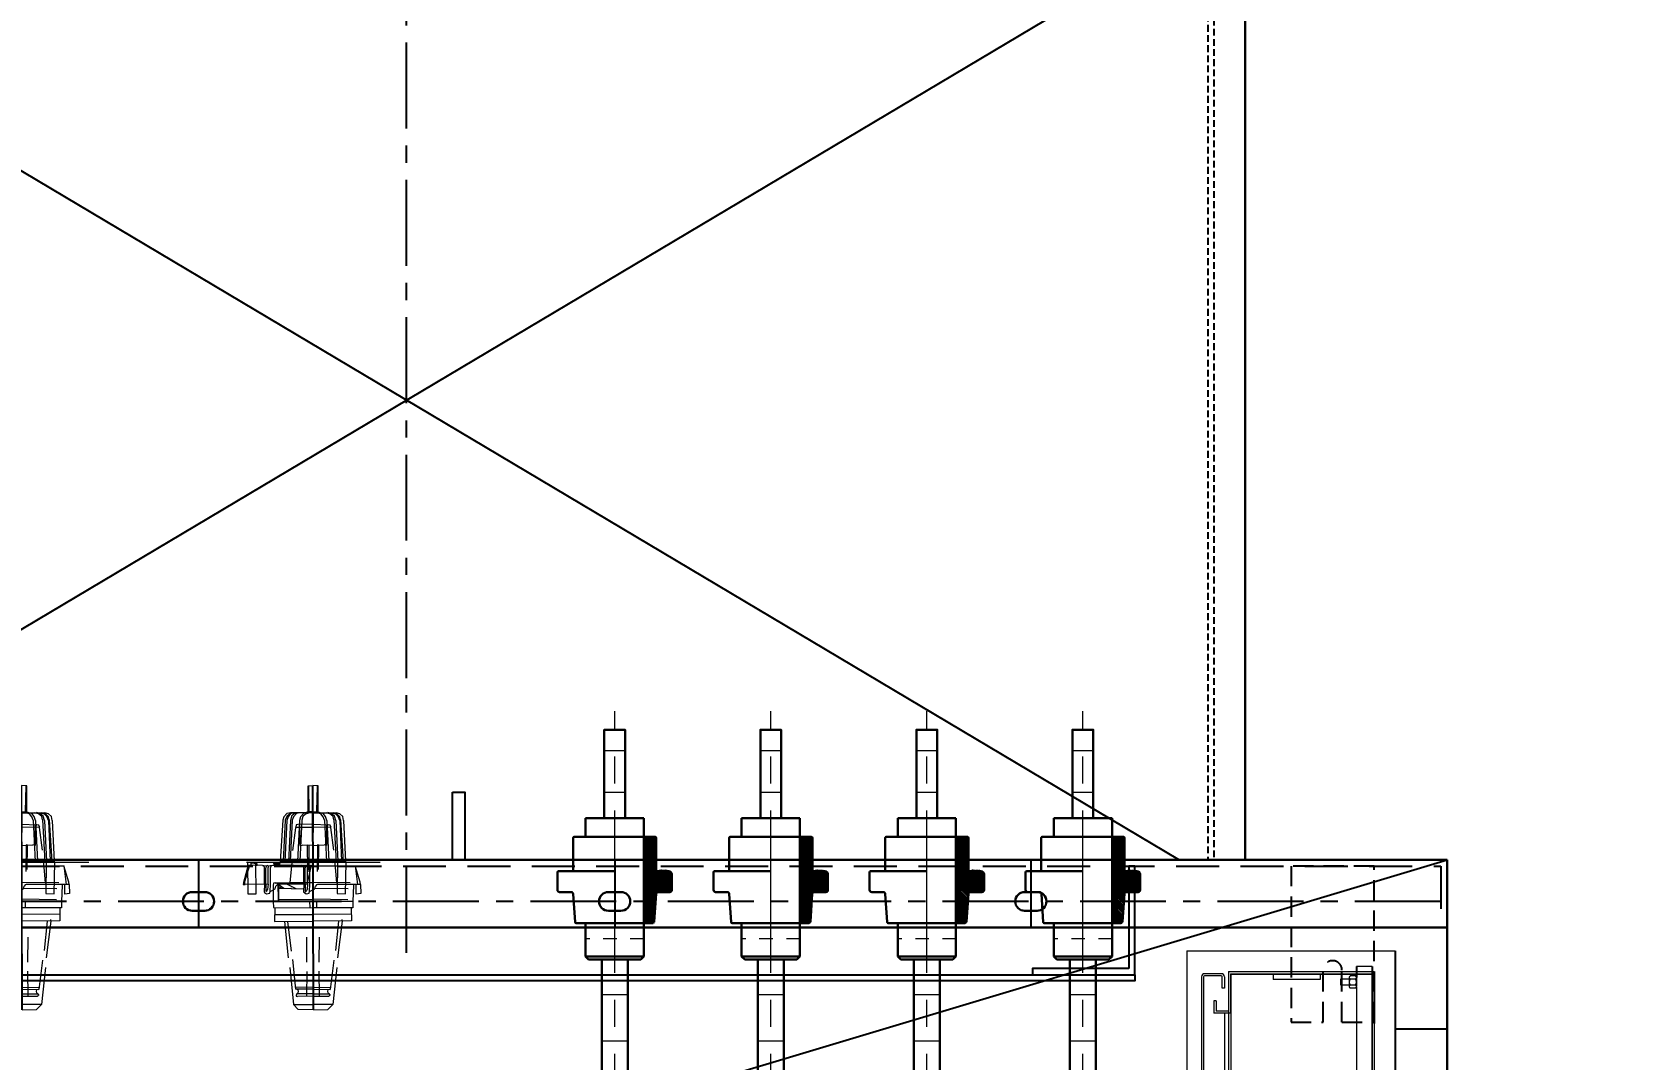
# Model space of a CAD drawing. Header units: millimetres. Extents: x 88585 to 99951, y -167251 to -159927.
# Drawn here: x 90457 to 91994, y -165653 to -164666 of the extents above; entities that cross this region are included whole.
import ezdxf

# ---------------------------------------------------------------- set-up
doc = ezdxf.new("R2010")
doc.units = ezdxf.units.MM
doc.header["$LTSCALE"] = 13
for name, pattern in [('CENTER', [50.8, 31.75, -6.35, 6.35, -6.35]), ('CENTERX2', [101.6, 63.5, -12.7, 12.7, -12.7]), ('DASHED', [0.75, 0.5, -0.25]), ('HIDDEN', [9.525, 6.35, -3.175]), ('点画线', [18, 12, -2, 2, -2]), ('虚线', [2, 1, -1])]:
    doc.linetypes.add(name, pattern=pattern)
doc.layers.get('0').update_dxf_attribs({"color": 1, "linetype": 'CENTER'})
for name, color, linetype in [('1', 4, 'Continuous'), ('4虚线层', 6, 'DASHED'), ('C00-00-00', 7, 'Continuous'), ('粗实线', 4, 'Continuous'), ('虚线', 6, 'HIDDEN')]:
    doc.layers.add(name, color=color, linetype=linetype)
for name, color, linetype, lineweight in [('中心线层', 1, '点画线', 18), ('剖面线层', 4, 'Continuous', 18), ('标注、文本', 3, 'Continuous', 25), ('虚线层', 6, '虚线', 18)]:
    doc.layers.add(name, color=color, linetype=linetype, lineweight=lineweight)
doc.styles.get("Standard").update_dxf_attribs({"font": 'gbenor.shx', "bigfont": 'gbcbig.shx'})
doc.dimstyles.new('1-15', dxfattribs={"dimscale": 14, "dimtxt": 3.5, "dimasz": 2, "dimexe": 1.5, "dimexo": 0.5, "dimgap": 0.5, "dimtad": 1, "dimtoh": 1, "dimdec": 1, "dimdsep": 46, "dimtxsty": 'Standard', "dimcen": 2.5, "dimclrd": 3, "dimclre": 3, "dimclrt": 3, "dimadec": 0, "dimazin": 2, "dimtfac": 1, "dimtdec": 1, "dimtmove": 0, "dimatfit": 2, "dimfxl": 1, "dimarcsym": 0})

# ---------------------------------------------------------------- blocks, each defined once
blk = doc.blocks.new('A$C4FF94523')
at = {"layer": '剖面线层'}
h = blk.add_hatch(dxfattribs=at)
h.set_pattern_fill('无图案', color=256, angle=45, style=0, pattern_type=0)
h.set_pattern_definition([(45, (-103657.1343, 179337.1959), (-0.707106781, 0.707106781), [])])
edge = h.paths.add_edge_path(flags=0)
edge.add_line((120.8, 83), (144.9, 83))
edge.add_line((144.9, 83), (203.8, 83))
edge.add_line((203.8, 83), (203.8, 91.1))
edge.add_arc((201.8, 91.1), 2, 360, 446.1859)
edge.add_line((202, 93.1), (174.8, 94.9))
edge.add_arc((174.8, 95.9), 1, 180, 266.1859, ccw=False)
edge.add_line((173.8, 95.9), (173.8, 109))
edge.add_arc((172.8, 109), 1, 360, 450)
edge.add_line((172.8, 110), (154.8, 110))
edge.add_arc((154.8, 109), 1, 90, 180)
edge.add_line((153.8, 109), (153.8, 105.2))
edge.add_line((153.8, 105.2), (152.7, 104.6))
edge.add_line((152.7, 104.6), (153.8, 103.8))
edge.add_line((153.8, 103.8), (153.8, 102.5))
edge.add_line((153.8, 102.5), (152.7, 101.8))
edge.add_line((152.7, 101.8), (153.8, 101.1))
edge.add_line((153.8, 101.1), (153.8, 100))
edge.add_line((153.8, 100), (152.6, 99.1))
edge.add_line((152.6, 99.1), (153.8, 98.3))
edge.add_line((153.8, 98.3), (153.8, 96.4))
edge.add_line((153.8, 96.4), (153.8, 96))
edge.add_arc((152.8, 96), 1, 270, 360, ccw=False)
edge.add_line((152.8, 95), (121.8, 95))
edge.add_arc((121.8, 94), 1, 90, 180)
edge.add_line((120.8, 94), (120.8, 83))
at = {"layer": '中心线层'}
for p, q in [((37.9, 45), (37.9, 65)), ((77.9, 45), (77.9, 65)), ((272.3, 42.2), (272.3, 67.9)), ((316.8, 42.2), (316.8, 67.9)), ((361.3, 42.2), (361.3, 67.9)), ((405.8, 42.2), (405.8, 67.9)), ((450.3, 42.2), (450.3, 65.4)), ((485.5, 55), (0, 55))]:
    blk.add_line(p, q, dxfattribs=at)
at = {"layer": '粗实线', "lineweight": 30}
for p, q in [((171.8, 110), (156.8, 110)), ((173.8, 108), (173.8, 96.9)), ((120.8, 94), (120.8, 16)), ((152.8, 95), (121.8, 95)), ((152.6, 99.1), (153.9, 100)), ((153.9, 98.3), (152.6, 99.1)), ((152.7, 104.6), (153.8, 105.2)), ((153.8, 103.8), (152.7, 104.6)), ((152.7, 101.8), (153.8, 102.5)), ((153.8, 101.1), (152.7, 101.8)), ((153.8, 107), (153.8, 105.2)), ((153.8, 103.8), (153.8, 102.5)), ((153.8, 101.1), (153.8, 100)), ((153.8, 98.3), (153.8, 96.4)), ((153.8, 96.4), (153.8, 96)), ((202, 93.1), (175.7, 94.9)), ((120.8, 83), (102.9, 83)), ((102.9, 27), (102.9, 83)), ((235.8, 83), (111.8, 83)), ((203.8, 91.1), (203.8, 17.9)), ((235.8, 83), (238.8, 80)), ((235.8, 27), (235.8, 83)), ((238.8, 80), (238.8, 30)), ((153.8, 55), (153.8, 1)), ((120.8, 27), (102.9, 27)), ((202.9, 16.9), (175.7, 15.1)), ((235.8, 27), (203.8, 27)), ((235.8, 27), (238.8, 30)), ((153.8, 15), (121.8, 15)), ((171.8, 0), (154.8, 0)), ((173.8, 13.1), (173.8, 2))]:
    blk.add_line(p, q, dxfattribs=at)
for points in [[(102.9, 45), (102.9, 65), (17.9, 65), (17.9, 45)], [(478.8, 42.5), (478.8, 67.5), (238.8, 67.5), (238.8, 42.5)]]:
    blk.add_lwpolyline(points, close=True, dxfattribs=at)
for centre, radius, start, end in [((156.8, 107), 3, 90, 180), ((171.8, 108), 2, 0, 90), ((121.8, 94), 1, 90, 180), ((152.8, 96), 1, 270, 360), ((175.8, 96.9), 2, 180, 266.1859), ((201.8, 91.1), 2, 360, 86.1859), ((121.8, 16), 1, 180, 270), ((202.8, 17.9), 1, 273.8141, 0), ((154.8, 1), 1, 180, 270), ((171.8, 2), 2, 270, 0), ((175.8, 13.1), 2, 93.8141, 180)]:
    blk.add_arc(centre, radius, start, end, dxfattribs=at)
at = {"layer": '虚线层'}
for p, q in [((218.8, 83), (218.8, 27)), ((478.8, 60.1), (463.8, 60.1)), ((463.8, 50), (463.8, 60.1)), ((478.8, 59.1), (463.8, 59.1)), ((478.8, 51), (463.8, 51)), ((478.8, 50), (463.8, 50))]:
    blk.add_line(p, q, dxfattribs=at)
blk = doc.blocks.new('A$C26CD017D')
at = {"layer": 'C00-00-00'}
h = blk.add_hatch(color=256, dxfattribs=at)
h.dxf.hatch_style = 2
h.paths.add_polyline_path([(72.4, 62.5), (79.5, 31.9), (83, 31.9)])
h = blk.add_hatch(color=256, dxfattribs=at)
h.dxf.hatch_style = 2
h.paths.add_polyline_path([(72.4, 62.5), (75.9, 62.5), (83, 31.9)])
h = blk.add_hatch(color=256, dxfattribs=at)
h.dxf.hatch_style = 2
h.paths.add_polyline_path([(79.5, 31.9), (80.9, 26.3), (83.7, 26.3)])
h = blk.add_hatch(color=256, dxfattribs=at)
h.dxf.hatch_style = 2
h.paths.add_polyline_path([(79.5, 31.9), (83, 31.9), (83.7, 26.3)])
h = blk.add_hatch(color=256, dxfattribs=at)
h.dxf.hatch_style = 2
h.paths.add_polyline_path([(80.9, 26.3), (83.7, 26.3), (80.9, 25.5)])
at = {"layer": 'C00-00-00', "lineweight": 0}
for points in [[(83, 111.4), (80.9, 110.7), (66.7, 102.2)], [(75.9, 63.2), (66.7, 102.2), (83.7, 108.6)], [(83, 111.4), (91.6, 113.6), (93, 109.3), (83.7, 107.2)], [(83, 111.4), (92.3, 71), (93, 70.3), (94.4, 69.6)], [(85.2, 105), (100.8, 107.9), (106.5, 109.3), (115, 72.4)], [(106.5, 109.3), (107.2, 107.9), (119.2, 110.7), (127.7, 75.2)], [(112.8, 109.3), (121.4, 73.8)], [(166.1, 107.2), (201.6, 111.4), (205.8, 93)], [(210.8, 94.4), (207.2, 107.9), (201.6, 111.4)], [(72.4, 62.5), (65.3, 93), (64.6, 92.3), (71.7, 61.7)], [(96.5, 69.6), (89.4, 100.8)], [(119.9, 101.5), (121.4, 102.2), (156.8, 105.7)], [(159.7, 102.9), (188.1, 105.7)], [(196.6, 97.2), (173.2, 91.6)], [(176, 63.2), (210.1, 74.5), (205.8, 93)], [(188.1, 105), (188.8, 103.6), (190.2, 103.6), (191.6, 104.3), (192.3, 105.7)], [(193, 106.5), (192.3, 106.5), (192.3, 105.7)], [(198, 90.8), (194.5, 105.7), (193.7, 106.5), (193, 106.5)], [(210.8, 94.4), (213.6, 80.2), (210.1, 74.5)], [(27, 81.6), (23.4, 80.2), (21.3, 76.6), (21.3, 73.1)], [(27, 78.8), (24.1, 77.4), (22, 73.8), (22, 70.3)], [(27.7, 78.1), (24.1, 75.9), (22.7, 73.1), (22.7, 68.8)], [(27, 81.6), (64.6, 92.3)], [(35.5, 71), (36.2, 71), (56.8, 78.8)], [(65.3, 81.6), (86.6, 88.7)], [(86.6, 88.7), (91.6, 66.7)], [(164.7, 89.4), (141.2, 84.5)], [(167.5, 78.1), (144.1, 72.4)], [(199.4, 85.2), (176, 80.2)], [(26.3, 51.8), (21.3, 73.1)], [(26.3, 51.8), (21.3, 73.1)], [(28.4, 74.5), (24.8, 72.4), (23.4, 69.6), (22.7, 65.3)], [(28.4, 72.4), (25.5, 71), (23.4, 67.4), (23.4, 63.9)], [(30.5, 66), (27, 63.9), (24.8, 61), (24.8, 56.8)], [(30.5, 63.9), (27.7, 61.7), (25.5, 58.9), (25.5, 55.4)], [(35.5, 71), (34.1, 70.3), (34.1, 68.1)], [(34.1, 66.7), (53.9, 71), (53.9, 68.8)], [(36.9, 53.9), (34.1, 68.1)], [(78.1, 68.8), (55.4, 63.9), (55.4, 62.5), (80.2, 68.1)], [(72.4, 62.5), (79.5, 31.9), (78.8, 31.2), (71.7, 61.7)], [(75.9, 63.2), (83.7, 26.3), (80.9, 25.5), (72.4, 62.5)], [(75.9, 63.2), (84.5, 24.8), (85.2, 23.4), (86.6, 23.4)], [(100.8, 65.3), (97.2, 69.6), (94.4, 69.6)], [(94.4, 61.7), (95.1, 59.6)], [(94.4, 61.7), (95.1, 59.6)], [(95.1, 58.2), (100.8, 34.1), (115, 37.6), (116.4, 38.3), (116.4, 39.7), (109.3, 71)], [(101.5, 61), (100.8, 62.5), (99.4, 62.5)], [(101.5, 34.8), (100.1, 33.4), (100.1, 31.2), (100.8, 29.8), (102.9, 29.8), (117.8, 33.4), (123.5, 34.8), (115, 72.4)], [(103.6, 62.5), (102.9, 63.9), (102.2, 65.3), (100.8, 65.3)], [(102.2, 59.6), (102.9, 61), (103.6, 62.5)], [(123.5, 36.2), (136.3, 39), (127.7, 75.2)], [(168.2, 63.9), (195.2, 73.1)], [(199.4, 75.9), (198, 76.6), (196.6, 76.6), (195.2, 75.9), (195.2, 73.8)], [(199.4, 75.9), (200.1, 75.2), (200.8, 75.2)], [(200.8, 75.2), (201.6, 75.2), (201.6, 76.6)], [(25.5, 51.1), (24.1, 56.1), (0, 50.4)], [(25.5, 51.1), (26.3, 46.8), (2.1, 41.2)], [(25.5, 51.1), (24.1, 57.5), (24.8, 57.5)], [(26.3, 51.8), (25.5, 51.1), (27, 45.4), (27.7, 45.4)], [(44.7, 56.1), (26.3, 51.8)], [(44.7, 55.4), (26.3, 51.1)], [(26.3, 51.8), (31.2, 30.5)], [(26.3, 51.8), (31.2, 30.5), (32.6, 27), (36.2, 24.8), (39.7, 24.8), (78.8, 31.2)], [(27, 48.3), (29.1, 44.7), (31.9, 42.6), (35.5, 42.6)], [(36.9, 53.9), (40.5, 39.7), (41.2, 38.3), (43.3, 38.3), (44, 38.3), (66, 40.5)], [(39.7, 41.2), (59.6, 46.1), (58.9, 48.3)], [(80.9, 58.9), (57.5, 53.2), (57.5, 54.6), (82.3, 60.3)], [(73.8, 58.2), (80.2, 30.5)], [(76.6, 59.6), (77.4, 58.2), (78.8, 58.2)], [(76.6, 57.5), (78.1, 56.1), (79.5, 56.1)], [(79.5, 54.6), (78.1, 53.9), (78.1, 52.5)], [(95.1, 58.2), (102.2, 59.6)], [(95.1, 58.2), (100.8, 34.1), (101.5, 33.4), (102.9, 32.6)], [(102.9, 34.8), (100.8, 34.1), (104.3, 35.5), (99.4, 58.9)], [(134.1, 48.3), (167.5, 59.6)], [(27.7, 46.1), (29.1, 42.6), (32.6, 40.5), (36.2, 40.5)], [(29.1, 39), (30.5, 36.2), (34.1, 34.1), (37.6, 33.4)], [(29.8, 37.6), (31.2, 34.1), (34.1, 31.9), (38.3, 31.9)], [(30.5, 34.1), (31.9, 30.5), (35.5, 29.1), (39, 28.4)], [(30.5, 32.6), (32.6, 29.8), (35.5, 27.7), (39, 27)], [(74.5, 41.9), (96.5, 44.7)], [(78.8, 36.2), (87.3, 0)], [(109.3, 28.4), (105.7, 32.6), (102.9, 32.6)], [(84.5, 24.8), (85.2, 22.7), (85.9, 21.3), (87.3, 21.3)], [(86.6, 15.6), (85.2, 22.7)], [(85.2, 20.6), (86.6, 19.2), (88, 19.2)], [(88, 17.7), (86.6, 17), (86.6, 15.6)], [(103.6, 21.3), (110.7, 22.7)], [(110, 24.1), (109.3, 25.5), (107.9, 25.5)], [(112.1, 25.5), (111.4, 27), (110.7, 28.4), (109.3, 28.4)], [(110.7, 22.7), (111.4, 23.4), (112.1, 25.5)], [(88.7, 5), (86.6, 4.3), (85.9, 9.9), (88, 9.9)], [(89.4, 2.1), (106.5, 1.4), (108.6, 1.4), (107.9, 3.5)], [(89.4, 3.5), (105.7, 2.1), (107.9, 2.8)]]:
    blk.add_lwpolyline(points, dxfattribs=at)
for points in [[(67.4, 85.2), (96.5, 91.6), (95.1, 99.4), (65.3, 93)], [(86.6, 0.7), (116.4, 7.8), (114.3, 15.6), (85.2, 8.5)]]:
    blk.add_lwpolyline(points, close=True, dxfattribs=at)
for points in [[(56.1, 124.2), (56.1, 124.2), (63.9, 88), (63.9, 88)], [(58.2, 124.9), (58.2, 124.9), (66.7, 88.7), (66.7, 88.7)], [(100.8, 107.9), (100.8, 107.9), (109.3, 71), (109.3, 71)], [(83.7, 101.5), (83.7, 101.5), (91.6, 66.7), (91.6, 66.7)], [(100.1, 102.9), (100.1, 102.9), (107.2, 70.3), (107.2, 70.3)], [(102.2, 101.5), (102.2, 101.5), (109.3, 71), (109.3, 71)], [(122.1, 98.6), (122.1, 98.6), (150.5, 102.2), (150.5, 102.2)], [(189.5, 89.4), (189.5, 89.4), (185.9, 105.7), (185.9, 105.7)], [(191.6, 89.4), (191.6, 89.4), (188.1, 105.7), (188.1, 105.7)], [(195.9, 90.8), (195.9, 90.8), (192.3, 105.7), (192.3, 105.7)], [(193, 106.5), (193, 106.5), (193, 107.2), (193, 107.2)], [(27, 81.6), (27, 81.6), (64.6, 92.3), (64.6, 92.3)], [(27, 78.8), (27, 78.8), (65.3, 90.1), (65.3, 90.1)], [(27.7, 78.1), (27.7, 78.1), (65.3, 88.7), (65.3, 88.7)], [(28.4, 74.5), (28.4, 74.5), (66, 85.2), (66, 85.2)], [(28.4, 72.4), (28.4, 72.4), (66.7, 83.7), (66.7, 83.7)], [(66, 79.5), (66, 79.5), (74.5, 44), (74.5, 44)], [(68.8, 80.2), (68.8, 80.2), (76.6, 44.7), (76.6, 44.7)], [(189.5, 89.4), (189.5, 89.4), (193.7, 72.4), (193.7, 72.4)], [(191.6, 89.4), (191.6, 89.4), (195.2, 73.1), (195.2, 73.1)], [(195.9, 90.8), (195.9, 90.8), (199.4, 75.2), (199.4, 75.2)], [(198, 90.8), (198, 90.8), (201.6, 76.6), (201.6, 76.6)], [(30.5, 66), (30.5, 66), (68.1, 76.6), (68.1, 76.6)], [(30.5, 63.9), (30.5, 63.9), (68.8, 74.5), (68.8, 74.5)], [(36.2, 71), (36.2, 71), (39.7, 54.6), (39.7, 54.6)], [(71.7, 62.5), (71.7, 62.5), (53.2, 58.2), (53.2, 58.2)], [(71.7, 61.7), (71.7, 61.7), (53.2, 57.5), (53.2, 57.5)], [(56.8, 58.2), (56.8, 58.2), (53.9, 68.8), (53.9, 68.8)], [(61.7, 59.6), (61.7, 59.6), (95.8, 67.4), (95.8, 67.4)], [(93.7, 63.9), (93.7, 63.9), (78.1, 60.3), (78.1, 60.3)], [(94.4, 61.7), (94.4, 61.7), (78.8, 58.2), (78.8, 58.2)], [(96.5, 44.7), (96.5, 44.7), (91.6, 66.7), (91.6, 66.7)], [(100.1, 31.2), (100.1, 31.2), (91.6, 66.7), (91.6, 66.7)], [(100.8, 65.3), (100.8, 65.3), (93.7, 63.9), (93.7, 63.9)], [(94.4, 61.7), (94.4, 61.7), (99.4, 62.5), (99.4, 62.5)], [(101.5, 61), (101.5, 61), (101.5, 61.7), (101.5, 61.7)], [(115, 37.6), (115, 37.6), (107.2, 70.3), (107.2, 70.3)], [(108.6, 73.8), (108.6, 73.8), (114.3, 75.2), (114.3, 75.2)], [(117.8, 33.4), (117.8, 33.4), (109.3, 71), (109.3, 71)], [(110, 67.4), (110, 67.4), (115.7, 68.8), (115.7, 68.8)], [(129.9, 37.6), (129.9, 37.6), (121.4, 73.8), (121.4, 73.8)], [(24.1, 54.6), (24.1, 54.6), (0, 49.7), (0, 49.7)], [(0, 50.4), (0, 50.4), (0.7, 45.4), (0.7, 45.4)], [(26.3, 47.6), (26.3, 47.6), (2.1, 41.9), (2.1, 41.9)], [(35.5, 42.6), (35.5, 42.6), (74.5, 49.7), (74.5, 49.7)], [(36.2, 40.5), (36.2, 40.5), (75.2, 47.6), (75.2, 47.6)], [(43.3, 38.3), (43.3, 38.3), (39.7, 54.6), (39.7, 54.6)], [(56.8, 58.2), (56.8, 58.2), (58.9, 48.3), (58.9, 48.3)], [(77.4, 61), (77.4, 61), (93, 61), (93, 61)], [(95.1, 59.6), (95.1, 59.6), (79.5, 56.1), (79.5, 56.1)], [(95.1, 58.2), (95.1, 58.2), (79.5, 54.6), (79.5, 54.6)], [(95.1, 59.6), (95.1, 59.6), (101.5, 61), (101.5, 61)], [(98.6, 41.9), (98.6, 41.9), (100.8, 51.8), (100.8, 51.8)], [(101.5, 46.8), (101.5, 46.8), (101.5, 47.6), (101.5, 47.6)], [(133.4, 51.1), (133.4, 51.1), (160.4, 61), (160.4, 61)], [(2.1, 41.2), (2.1, 41.2), (0.7, 45.4), (0.7, 45.4)], [(37.6, 33.4), (37.6, 33.4), (76.6, 40.5), (76.6, 40.5)], [(38.3, 31.9), (38.3, 31.9), (77.4, 39), (77.4, 39)], [(39, 28.4), (39, 28.4), (78.1, 35.5), (78.1, 35.5)], [(39, 27), (39, 27), (78.1, 34.1), (78.1, 34.1)], [(39.7, 24.8), (39.7, 24.8), (78.8, 31.2), (78.8, 31.2)], [(100.1, 31.2), (100.1, 31.2), (100.1, 31.9), (100.1, 31.9)], [(103.6, 40.5), (103.6, 40.5), (100.8, 34.1), (100.8, 34.1)], [(101.5, 34.8), (101.5, 34.8), (117.1, 38.3), (117.1, 38.3)], [(103.6, 38.3), (103.6, 38.3), (102.9, 34.8), (102.9, 34.8)], [(102.2, 27), (102.2, 27), (86.6, 23.4), (86.6, 23.4)], [(86.6, 15.6), (86.6, 15.6), (89.4, 2.1), (89.4, 2.1)], [(102.9, 24.8), (102.9, 24.8), (87.3, 21.3), (87.3, 21.3)], [(103.6, 22.7), (103.6, 22.7), (88, 19.2), (88, 19.2)], [(103.6, 21.3), (103.6, 21.3), (88, 17.7), (88, 17.7)], [(109.3, 28.4), (109.3, 28.4), (102.2, 27), (102.2, 27)], [(102.9, 24.8), (102.9, 24.8), (107.9, 25.5), (107.9, 25.5)], [(102.9, 24.8), (102.9, 24.8), (103.6, 22.7), (103.6, 22.7)], [(103.6, 22.7), (103.6, 22.7), (110, 24.1), (110, 24.1)], [(103.6, 21.3), (103.6, 21.3), (108.6, 1.4), (108.6, 1.4)], [(110, 24.1), (110, 24.1), (110, 24.8), (110, 24.8)]]:
    blk.add_open_spline(points, degree=3, dxfattribs=at)
blk = doc.blocks.new('A$C3535292A')
blk.add_line((210.8, 94.4), (0.7, 45.4))
blk.add_blockref('A$C26CD017D', (0, 0))
blk = doc.blocks.new('A$C38783E02')
at = {"color": 0, "linetype": 'ByBlock', "lineweight": 18}
for p, q in [((0, 450), (0, 0)), ((0, 450), (200, 450)), ((200, 450), (200, 0)), ((178, 435), (163, 435)), ((14, 425), (14, 25)), ((16, 425), (16, 25)), ((33, 428), (17, 428)), ((33, 426), (17, 426)), ((34, 414), (34, 425)), ((36, 425), (36, 414)), ((40, 430), (40, 20)), ((40, 430), (180, 430)), ((42, 428), (42, 390)), ((42, 428), (178, 428)), ((42.5, 22.5), (42.5, 428)), ((42.5, 427.5), (178, 427.5)), ((83, 427.5), (83, 422.5)), ((128, 422.5), (83, 422.5)), ((128, 427.5), (128, 422.5)), ((156, 424.3), (156, 415.7)), ((162, 425.8), (157, 425.8)), ((162, 422.9), (157, 422.9)), ((162, 417.1), (157, 417.1)), ((163, 424.3), (163, 415.7)), ((178, 430), (178, 20)), ((178, 35), (178, 430)), ((180, 430), (180, 20)), ((26, 402), (26, 390)), ((28, 402), (26, 402)), ((28, 402), (28, 392)), ((36, 414), (34, 414)), ((162, 414.2), (157, 414.2)), ((163, 415), (163, 35)), ((42, 390), (26, 390)), ((40, 392), (28, 392)), ((36, 390), (36, 25)), ((13.5, 173.8), (20.2, 173.8)), ((16, 181.3), (16, 166.8)), ((16, 181.3), (17.5, 181.3)), ((17.5, 181.3), (17.5, 166.8)), ((18, 166.3), (29, 166.3)), ((18, 164.8), (29, 164.8)), ((27.7, 157.8), (34.3, 157.8)), ((29.5, 123.3), (29.5, 164.3)), ((31, 123.3), (31, 164.3)), ((27.7, 129.8), (34.3, 129.8)), ((48, 132), (48, 103)), ((60, 132), (60, 103)), ((13.5, 113.8), (20.2, 113.8)), ((16, 106.3), (16, 120.8)), ((17.5, 106.3), (17.5, 120.8)), ((18, 122.8), (29, 122.8)), ((18, 121.3), (29, 121.3)), ((16, 106.3), (17.5, 106.3)), ((200, 65), (200, 85)), ((26, 70), (26, 58)), ((26, 70), (42, 70)), ((28, 68), (28, 58)), ((28, 68), (40, 68)), ((42, 70), (42, 22)), ((26, 58), (28, 58)), ((34, 32), (34, 25)), ((36, 32), (34, 32)), ((156, 25.7), (156, 34.3)), ((162, 35.8), (157, 35.8)), ((162, 32.9), (157, 32.9)), ((163, 25.7), (163, 34.3)), ((33, 24), (17, 24)), ((33, 22), (17, 22)), ((36, 28), (34, 28)), ((180, 20), (40, 20)), ((178, 22), (42, 22)), ((178, 22.5), (42.5, 22.5)), ((83, 22.5), (83, 27.5)), ((128, 27.5), (83, 27.5)), ((128, 22.5), (128, 27.5)), ((162, 27.1), (157, 27.1)), ((162, 24.2), (157, 24.2)), ((163, 15), (178, 15)), ((200, 0), (0, 0))]:
    blk.add_line(p, q, dxfattribs=at)
for p, q in [((200, 450), (200, 300)), ((180, 430), (180, 380)), ((250, 425), (250, 375)), ((200, 375), (250, 375)), ((250, 375), (250, 375)), ((200, 75), (250, 75)), ((250, 75), (250, 75)), ((250, 25), (250, 75))]:
    blk.add_line(p, q)
at = {"color": 0}
for p, q in [((16, 52), (16, 39.4)), ((18.5, 52), (16, 52)), ((16.5, 48.5), (28.7, 55.5)), ((16.5, 48.5), (16.5, 30)), ((18.5, 52), (18.5, 39.4)), ((40, 55.5), (28.7, 55.5)), ((40, 44.5), (40, 55.5)), ((17.8, 36.3), (24.2, 33.1)), ((18.1, 34.1), (20.5, 32.8)), ((19, 38.5), (25.4, 35.2)), ((20.5, 44.5), (20.5, 41.2)), ((40, 44.5), (20.5, 44.5)), ((20.5, 41.2), (27.1, 33.9))]:
    blk.add_line(p, q, dxfattribs=at)
at = {"color": 0, "linetype": 'ByBlock', "lineweight": 18}
for points in [[(148, 417), (148, 423), (156, 423), (156, 417)], [(42, 140), (42, 95), (62, 95), (62, 140)], [(148, 33), (148, 27), (156, 27), (156, 33)]]:
    blk.add_lwpolyline(points, close=True, dxfattribs=at)
for centre, radius in [((54, 132), 1.3), ((54, 117.5), 4), ((54, 103), 1.3)]:
    blk.add_circle(centre, radius, dxfattribs=at)
at = {"color": 0}
for radius in [6, 3.5]:
    blk.add_circle((22.5, 30), radius, dxfattribs=at)
at = {"color": 0, "linetype": 'ByBlock', "lineweight": 18}
for centre, radius, start, end in [((17, 425), 3, 90, 180), ((17, 425), 1, 90, 180), ((33, 425), 3, 0, 90), ((33, 425), 1, 0, 90), ((157.5, 424.3), 1.54, 110.57, 249.43), ((160.7, 420), 4.67, 141.7868, 218.2132), ((157.5, 415.7), 1.54, 110.57, 249.43), ((161.5, 424.3), 1.54, 290.57, 69.43), ((158.3, 420), 4.67, 321.7868, 38.2132), ((161.5, 415.7), 1.54, 290.57, 69.43), ((18, 166.8), 2, 180, 270), ((18, 166.8), 0.5, 180, 270), ((29, 164.3), 2, 0, 90), ((29, 164.3), 0.5, 0, 90), ((29, 123.3), 0.5, 270, 0), ((29, 123.3), 2, 270, 0), ((54, 132), 6, 0, 180), ((18, 120.8), 2, 90, 180), ((18, 120.8), 0.5, 90, 180), ((54, 103), 6, 180, 0), ((157.5, 34.3), 1.54, 110.57, 249.43), ((160.7, 30), 4.67, 141.7868, 218.2132), ((161.5, 34.3), 1.54, 290.57, 69.43), ((158.3, 30), 4.67, 321.7868, 38.2132), ((17, 25), 3, 180, 270), ((17, 25), 1, 180, 270), ((33, 25), 1, 270, 0), ((33, 25), 3, 270, 0), ((157.5, 25.7), 1.54, 110.57, 249.43), ((161.5, 25.7), 1.54, 290.57, 69.43)]:
    blk.add_arc(centre, radius, start, end, dxfattribs=at)
at = {"color": 0}
for centre, radius, start, end in [((19.5, 39.4), 3.5, 180, 240.968), ((22.5, 30), 6, 136.4905, 60.968), ((19.5, 39.4), 1, 180, 240.968), ((22.5, 30), 3.5, 125.5911, 60.968)]:
    blk.add_arc(centre, radius, start, end, dxfattribs=at)
at = {"layer": '1', "color": 0, "lineweight": -3}
for p, q in [((163, 435), (163, 424.3)), ((178, 435), (178, 427.5)), ((163, 25.7), (163, 15)), ((178, 15), (178, 20))]:
    blk.add_line(p, q, dxfattribs=at)
blk = doc.blocks.new('*D859')
at = {"layer": 'Defpoints', "color": 0}
for p in [(91994.3, -163568.8), (91994.3, -163897.1), (89816.6, -165461.8)]:
    blk.add_point(p, dxfattribs=at)
at = {"layer": '标注、文本', "color": 3, "lineweight": -2}
for p, q in [((89816.6, -165454.8), (89816.6, -163547.8)), ((91994.3, -163890.1), (91994.3, -163547.8)), ((89844.6, -163568.8), (91966.3, -163568.8))]:
    blk.add_line(p, q, dxfattribs=at)
at = {"layer": '标注、文本', "color": 3}
for points in [[(89844.6, -163564.1), (89844.6, -163573.4), (89816.6, -163568.8)], [(91966.3, -163564.1), (91966.3, -163573.4), (91994.3, -163568.8)]]:
    blk.add_solid(points, dxfattribs=at)
at = {"layer": '标注、文本', "color": 3, "insert": (90905.5, -163537.3), "char_height": 49, "attachment_point": 5}
blk.add_mtext('2178', dxfattribs=at)

msp = doc.modelspace()

# ---------------------------------------------------------------- linework, layer by layer
at = {"layer": '1', "color": 1, "linetype": 'CENTERX2', "lineweight": -3, "ltscale": 0.1}
for p, q in [((90816.59, -165551.166), (90816.59, -164362.337)), ((90616.59, -165461.752), (90616.59, -165526.752)), ((91016.59, -165461.752), (91016.59, -165526.752)), ((91416.59, -165461.752), (91416.59, -165526.752)), ((91810.59, -165501.752), (89816.59, -165501.752))]:
    msp.add_line(p, q, dxfattribs=at)
at = {"layer": '4虚线层'}
for p, q in [((91586.59, -164561.752), (91586.59, -165461.752)), ((91592.59, -164555.752), (91592.59, -165461.752)), ((91576.59, -165461.752), (90056.59, -165461.752)), ((91559.09, -165461.752), (90074.09, -165461.752))]:
    msp.add_line(p, q, dxfattribs=at)
at = {"layer": '4虚线层', "ltscale": 3}
for p, q in [((91697.613, -165617.752), (91697.613, -165567.752)), ((91715.613, -165617.752), (91715.613, -165567.752))]:
    msp.add_line(p, q, dxfattribs=at)
msp.add_lwpolyline([(91715.613, -165617.752), (91746.613, -165617.752), (91746.613, -165467.752), (91666.613, -165467.752), (91666.613, -165617.752), (91697.613, -165617.752)], dxfattribs=at)
msp.add_arc((91706.613, -165567.752), 9, 0, 180, dxfattribs=at)
at = {"layer": '标注、文本'}
for p, q in [((90046.59, -164561.752), (91559.09, -165461.752)), ((91586.59, -164561.752), (90074.09, -165461.752)), ((89816.59, -166061.752), (91816.59, -165461.752))]:
    msp.add_line(p, q, dxfattribs=at)
at = {"layer": '标注、文本', "color": 4, "lineweight": 30}
for p, q in [((89816.59, -165461.752), (91816.59, -165461.752)), ((91816.59, -165461.752), (91816.59, -165526.752)), ((89816.59, -165526.752), (91816.59, -165526.752))]:
    msp.add_line(p, q, dxfattribs=at)
at = {"layer": '标注、文本'}
msp.add_lwpolyline([(90860.59, -165396.752), (90872.59, -165396.752), (90872.59, -165461.752), (90860.59, -165461.752)], close=True, dxfattribs=at)
at = {"layer": '标注、文本', "color": 2}
for points in [[(91510.59, -165572.252), (91516.59, -165572.252), (91516.59, -165467.752), (91510.59, -165467.752), (91510.59, -165566.252)], [(91510.59, -165566.252), (91418.09, -165566.252), (91418.09, -165572.252), (91516.59, -165572.252), (91516.59, -165566.252)]]:
    msp.add_lwpolyline(points, dxfattribs=at)
msp.add_lwpolyline([(90116.59, -165572.252), (91516.59, -165572.252), (91516.59, -165578.252), (90116.59, -165578.252)], close=True, dxfattribs=at)
at = {"layer": '粗实线', "lineweight": 30}
for p, q in [((91622.59, -164531.752), (91622.59, -165461.752)), ((90610.59, -165492.752), (90622.59, -165492.752)), ((91010.59, -165492.752), (91022.59, -165492.752)), ((91410.59, -165492.752), (91422.59, -165492.752)), ((90610.59, -165510.752), (90622.59, -165510.752)), ((91010.59, -165510.752), (91022.59, -165510.752)), ((91410.59, -165510.752), (91422.59, -165510.752)), ((91816.59, -165526.752), (91816.59, -166061.752))]:
    msp.add_line(p, q, dxfattribs=at)
for centre, start, end in [((90610.59, -165501.752), 90, 270), ((90622.59, -165501.752), 270, 90), ((91010.59, -165501.752), 90, 270), ((91022.59, -165501.752), 270, 90), ((91410.59, -165501.752), 90, 270), ((91422.59, -165501.752), 270, 90)]:
    msp.add_arc(centre, 9, start, end, dxfattribs=at)
at = {"layer": '虚线', "ltscale": 0.5}
for p, q in [((89822.59, -165467.752), (91810.59, -165467.752)), ((91810.59, -165467.752), (91810.59, -165526.752))]:
    msp.add_line(p, q, dxfattribs=at)

# ---------------------------------------------------------------- block references
at = {"rotation": 256.9999999999775}
for p in [(90402.452, -165379.451), (90682.452, -165379.451)]:
    msp.add_blockref('A$C3535292A', p, dxfattribs=at)
at = {"layer": '标注、文本', "rotation": 270}
for p in [(90961.591, -165318.913), (91111.591, -165318.913), (91261.591, -165318.913), (91411.591, -165318.913)]:
    msp.add_blockref('A$C4FF94523', p, dxfattribs=at)
at = {"layer": '标注、文本'}
msp.add_blockref('A$C38783E02', (91566.59, -165999.252), dxfattribs=at)

# ---------------------------------------------------------------- dimensions: what is measured, and where the dimension line sits
dim = msp.add_linear_dim(base=(91994.331, -163568.772), p1=(89816.59, -165461.752), p2=(91994.331, -163897.113), dimstyle='1-15', override={"dimdec": 0}, dxfattribs=at)
dim.commit()
dim.dimension.update_dxf_attribs({"geometry": '*D859', "text_midpoint": (90905.461, -163537.272)})

doc.saveas('drawing.dxf')
